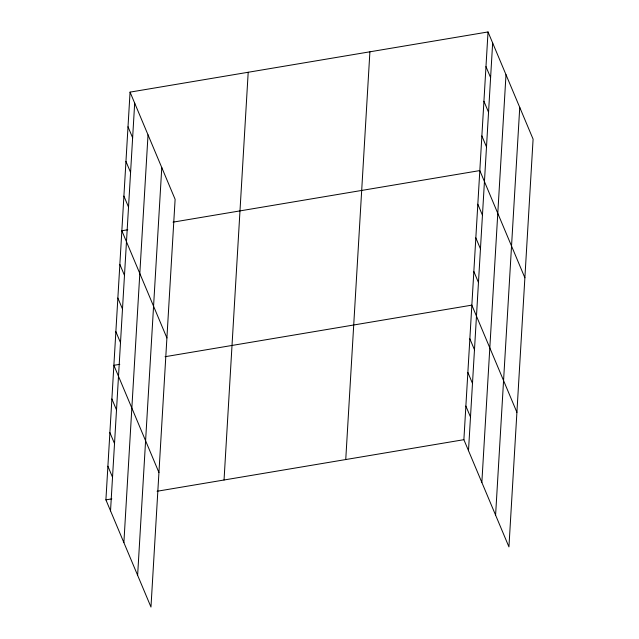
<?xml version="1.0" encoding="UTF-8"?>
<svg xmlns="http://www.w3.org/2000/svg" width="639" height="639" viewBox="0 0 639 639"><rect width="100%" height="100%" fill="white"/><g stroke="black" fill="none" stroke-linecap="round" stroke-linejoin="round"><path stroke-width="0.96" d="M130.06 92.12L175.118 199.312L150.972 607.05L105.906 499.858L130.06 92.12L488.028 31.95L533.094 139.142L508.94 546.88L463.882 439.688L488.028 31.95M110.531 510.857L134.685 103.111M123.878 542.599L148.024 134.861M137.625 575.308L161.779 167.562M224.041 480.009L248.196 72.263M345.747 459.545L369.901 51.807M468.499 450.687L492.653 42.941M481.846 482.429L506 74.683M495.592 515.138L519.747 107.392M127.76 229.76L121.849 230.751L166.907 337.943M173.041 222.148L479.817 170.581L524.875 277.773M119.789 364.318L113.878 365.308L158.935 472.493M165.07 356.706L471.846 305.138L516.911 412.323M105.906 499.858L111.817 498.867M157.098 491.255L463.882 439.688M485.975 66.608L490.6 77.599M483.923 101.266L488.547 112.256M481.87 135.923L486.495 146.914M477.828 204.224L482.445 215.215M475.831 237.86L480.456 248.851M473.842 271.495L478.459 282.494M469.857 338.774L474.473 349.765M467.868 372.417L472.485 383.408M465.871 406.053L470.496 417.043M128.008 126.778L132.632 137.768M125.955 161.435L130.58 172.426M123.902 196.093L128.527 207.084M119.86 264.394L124.477 275.385M117.864 298.03L122.488 309.02M115.875 331.665L120.491 342.664M111.889 398.944L116.506 409.934M109.892 432.587L114.517 443.578M107.903 466.222L112.52 477.213"/></g></svg>
